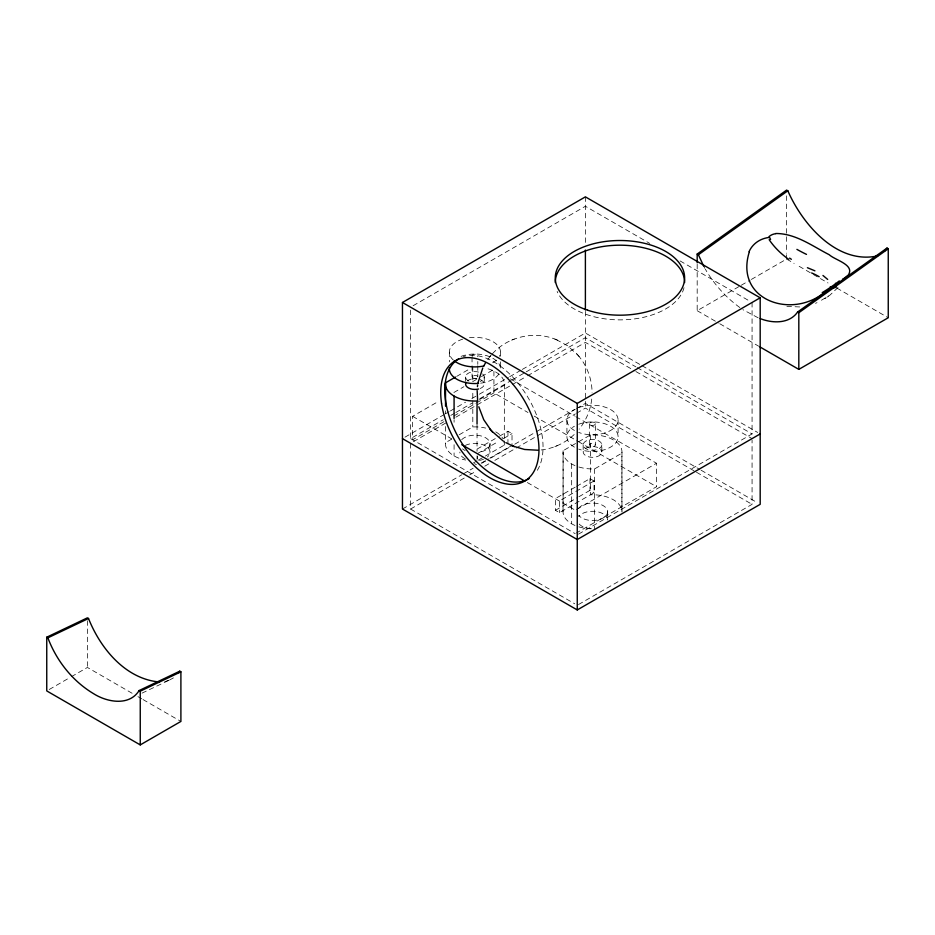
<?xml version="1.0" encoding="UTF-8"?>
<svg xmlns="http://www.w3.org/2000/svg" width="935" height="935" viewBox="0 0 935 935"><rect width="100%" height="100%" fill="white"/><g stroke="black" fill="none" stroke-linecap="round" stroke-linejoin="round"><path stroke-width="0.7" stroke-dasharray="4.67 3.51" d="M445.457 413.702L445.457 410.851M563.045 511.515L563.069 452.622M591.726 399.07C590.546 410.033 586.093 420.598 579.151 429.153M487.731 359.519L491.366 354.973M489.998 356.539L491.085 355.3M838.017 287.501L829.906 295.168L818.464 302.028M492.418 353.757C508.032 336.507 534.551 330.534 556.021 339.534M574.183 434.518C565.243 443.026 553.52 448.531 541.26 449.945M824.904 298.616L826.213 297.739M827.171 297.085L828.574 296.15M173.419 677.898L169.667 679.955M413.106 305.733L585.392 206.261L649.79 243.439M456.689 376.384L470.317 368.507M443.891 421.732L412.615 439.789L412.615 416.32L438.889 401.15M453.896 392.49L463.9 386.704M472.654 381.655L476.418 379.493M481.42 376.595L493.925 369.383L493.925 392.852L527.959 412.499M404.984 437.159L444.09 414.579M445.352 413.854L449.139 411.669M450.401 410.933L465.536 402.202M471.848 398.555L478.159 394.909M479.41 394.184L508.43 377.436M509.692 376.7L521.052 370.143M522.314 369.418L585.392 333L640.72 364.942M410.582 310.104L410.582 438.62L443.283 419.733M450.834 415.385L454.597 413.2M455.859 412.475L472.21 403.043M479.748 398.684L511.2 380.533M512.45 379.809L525.026 372.539M526.288 371.814L585.392 337.699L635.894 366.859M479.515 399.584L504.304 385.267A29.464 17.005 0 0 0 485.674 368.215M453.896 415.958L475.167 403.686M476.418 402.962L493.925 392.852M445.796 422.982L410.582 443.307L410.582 509.026L574.733 603.8M455.859 417.174L475.985 405.556M477.236 404.832L511.2 385.22M512.45 384.495L526.288 376.513M527.539 375.788L585.392 342.385L634.631 370.821M451.734 439.099L445.527 442.676A29.464 17.005 0 0 0 465.677 460.043M459.167 434.798L472.806 426.933A29.464 17.005 0 0 1 485.674 428.066M697.183 264.219L697.183 310.7L740.017 285.981M741.268 285.245L750.092 280.161M751.354 279.436L786.615 259.065L794.142 263.413M49.216 689.504L70.16 677.408M71.387 676.695L87.399 667.45L132.887 693.712M477.037 449.127L498.11 436.961M499.348 436.248L507.95 431.28L512.018 433.63L512.018 445.364L489.8 458.185M477.458 453.58L498.437 441.46M503.381 438.62L512.018 433.63M473.391 462.965L477.037 460.861M478.276 460.149L504.304 445.118A29.464 17.005 0 0 0 504.362 443.202M481.163 463.176L488.561 458.898M402.459 509.026L461.75 474.793M463.012 474.068L473.11 468.236M481.934 463.141L485.721 460.955M490.77 458.045L509.692 447.117M514.741 444.207L534.925 432.543M536.187 431.818L575.294 409.238M576.556 408.513L585.392 403.406L699.836 469.487M410.582 509.026L464.66 477.808M469.697 474.898L475.985 471.275M484.786 466.191L489.811 463.281M494.849 460.382L514.963 448.765M516.225 448.04L536.351 436.423M537.602 435.698L575.329 413.913M576.591 413.188L585.392 408.104L695.243 471.532M574.978 525.458A29.464 17.005 0 0 1 563.115 510.557L563.115 450.717L590.382 434.962A29.464 17.005 0 0 1 621.892 453.159L621.892 509.271M578.87 467.009A29.464 17.005 0 0 0 594.625 468.902L621.892 453.159M575.154 487.182L555.413 498.577L555.413 510.323L559.481 512.66L594.029 492.71L594.029 480.976L589.962 478.638L576.392 486.469M594.029 480.976L559.481 500.926L559.481 512.66M555.413 510.323L577.62 497.49M578.858 496.777L589.962 490.372L594.029 492.71M576.474 509.481L656.534 463.257L656.534 486.726L576.474 532.95M578.52 534.119L752.067 433.922L752.067 302.484M578.52 604.536L752.067 504.339L752.067 440.081M142.015 693.139L170.965 679.348M815.519 303.291L817.015 302.683M511.574 340.165L512.847 339.65M513.128 339.534L514.308 339.054M554.841 446.638L556.021 446.159M556.302 446.042L557.576 445.527M169.001 680.236L166.196 681.136M164.735 681.463L165.472 681.311M799.717 306.949L784.933 306.318M556.302 339.65L567.51 345.716L577.783 354.973M554.841 339.054L557.576 340.165M758.156 317.807L742.893 309.66M799.168 266.311L828.024 282.978M836.802 288.038L888.25 317.748M680.096 260.935L750.805 301.76M697.183 310.7L718.512 323.019M719.775 323.744L758.671 346.195M641.983 365.667L757.677 432.473M637.156 367.584L752.067 433.922M635.894 371.546L752.067 438.62M701.086 470.212L757.677 502.878M696.505 472.257L752.067 504.339M510.311 378.839L574.593 415.958M575.855 416.683L656.534 463.257M534.259 416.133L577.117 440.876M578.379 441.612L656.534 486.726M412.615 416.32L451.699 438.877M527.328 482.542L575.224 510.194M474.407 463.55L476.441 464.73M410.582 438.62L575.224 533.675M137.948 696.633L141.734 698.819M142.997 699.544L180.899 721.434M739.854 307.557C725.805 297.388 714.024 284.135 705.317 269.14M578.064 355.3C587.063 365.585 592.065 379.189 592.065 392.852M576.731 353.757L579.151 356.539M704.312 267.352L704.803 268.24M786.615 195.847L786.615 253.315M786.615 254.752L786.615 259.065M621.962 452.201L621.962 512.053M618.093 420.014L618.093 436.68M607.598 511.784L607.598 520A15.089 8.707 0 0 0 595.572 511.468A15.089 8.707 0 0 0 578.66 516.541M601.848 444.896A9.338 5.388 0 0 1 587.834 449.56A9.338 5.388 0 0 1 587.834 440.221A9.338 5.388 0 0 1 601.848 444.896L601.848 451.932A9.338 5.388 0 0 1 587.834 456.607A9.338 5.388 0 0 1 587.834 447.269A9.338 5.388 0 0 1 601.848 451.932M595.385 423.765A2.875 1.66 0 0 1 591.072 425.203A2.875 1.66 0 0 1 591.072 422.328A2.875 1.66 0 0 1 595.385 423.765L595.385 444.896A2.875 1.66 0 0 1 591.072 446.334A2.875 1.66 0 0 1 591.072 443.459A2.875 1.66 0 0 1 595.385 444.896M594.625 468.902L594.625 528.754M590.382 434.962L590.382 494.814A29.464 17.005 0 0 1 621.95 511.094M589.962 478.638L589.962 490.372M589.634 423.765L589.634 444.896M585.392 196.864L585.392 244.654M585.392 311.402L585.392 408.104M583.159 444.896L583.159 451.932M571.671 463.959L571.671 523.81M566.926 420.014L566.926 436.68M507.95 431.28L507.95 443.015M504.374 384.308L504.304 445.118M500.505 352.121L500.505 356.293M500.505 361.845L500.505 368.787M490.01 443.891L490.01 452.108M484.26 377.004L484.26 384.051M477.797 361.518L477.797 364.334M477.797 365.737L477.797 377.004M477.458 456.186L477.458 458.793M477.037 425.074L477.037 451.325M477.037 455.731L477.037 459.401M472.806 367.081L472.806 382.041M472.806 393.261L472.806 399.502M472.806 400.741L472.806 426.933M472.046 357.287L472.046 364.334M472.046 365.737L472.046 377.004M465.572 377.004L465.572 381.235M454.083 419.768L454.083 422.258M454.083 444.709L454.083 455.929M449.338 352.121L449.338 361.845M445.457 426.535L445.457 443.634M87.399 620.758L87.399 667.45M463.292 356.644A69.471 40.111 60 0 1 465.805 355.931M469.662 355.335A69.471 40.111 60 0 1 529.49 400.075A69.471 40.111 60 0 1 535.404 472.993M684.011 287.664A64.679 37.342 0 0 1 623.259 319.828A64.679 37.342 0 0 1 557.131 291.428M578.672 424.256A25.584 14.773 0 0 1 611.841 427.003A25.584 14.773 0 0 1 611.841 446.346A25.584 14.773 0 0 1 578.672 449.104M574.417 447.129A25.584 14.773 0 0 1 574.417 426.231M578.672 407.59A25.584 14.773 0 0 1 611.841 410.336A25.584 14.773 0 0 1 611.841 429.691A25.584 14.773 0 0 1 578.672 432.438M574.417 430.462A25.584 14.773 0 0 1 574.417 409.565M590.943 528.661A15.089 8.707 0 0 1 578.66 523.46M578.66 508.324A15.089 8.707 0 0 1 601.754 504.9A15.089 8.707 0 0 1 601.754 518.668A15.089 8.707 0 0 1 578.66 515.243M591.306 528.778A29.464 17.005 0 0 1 578.87 526.861M574.978 465.607A29.464 17.005 0 0 1 563.115 450.717M461.084 356.364A25.584 14.773 0 0 1 487.976 356.083A25.584 14.773 0 0 1 500.435 369.839M498.893 373.953A25.584 14.773 0 0 1 480.356 383.221M469.475 337.699A25.584 14.773 0 0 1 499.465 356.293M496.438 360.115A25.584 14.773 0 0 1 491.67 363.294M453.393 360.115A25.584 14.773 0 0 1 462.661 339.16M476.757 378.278A2.875 1.66 0 0 1 472.549 377.939A2.875 1.66 0 0 1 473.531 375.554A2.875 1.66 0 0 1 477.563 376.349M472.28 356.539A2.875 1.66 0 0 1 474.922 354.225A2.875 1.66 0 0 1 477.563 356.539M465.244 445.422A15.089 8.707 0 0 1 485.078 445.668A15.089 8.707 0 0 1 487.357 457.051M483.465 459.295A15.089 8.707 0 0 1 479.491 460.417M465.244 458.804A15.089 8.707 0 0 1 459.833 452.108M461.726 439.672A15.089 8.707 0 0 1 486.597 438.375A15.089 8.707 0 0 1 479.491 452.201M465.244 450.588A15.089 8.707 0 0 1 462.486 448.835M480.216 379.598A9.338 5.388 0 0 1 480.216 388.492M467.219 380.989A9.338 5.388 0 0 1 476.838 378.768M482.612 373.953A9.338 5.388 0 0 1 480.216 381.445M468.938 381.141A9.338 5.388 0 0 1 467.219 373.953A9.338 5.388 0 0 1 479.456 372.294M495.749 431.865A29.464 17.005 0 0 1 502.89 438.562"/><path stroke-width="1.4" d="M477.154 390.55L477.633 400.683M477.434 386.623L477.633 385.01M842.634 280.149L843.125 279.226L842.435 280.897M477.984 382.742L482.776 367.958M749.321 251.866C734.419 299.083 789.818 319.349 823.326 293.286M483.746 365.982L485.639 362.675M159.266 681.989C125.337 678.915 100.349 648.341 88.521 618.491L87.399 617.836L46.75 637.202L46.75 690.918L140.25 744.903L180.899 721.434L180.899 671.821L179.789 671.178L178.784 672.662M179.789 671.178L139.128 690.544C129.287 706.451 106.906 702.208 93.5 693.63C72.474 681.054 56.462 660.683 47.872 637.845L46.75 637.202M759.921 346.92L798.817 369.383L888.25 317.748L888.25 248.768L887.034 248.067L797.602 312.021C789.362 324.024 772.31 323.44 760.155 318.566M887.034 248.067L886.322 249.037M885.164 250.405L884.346 251.258M848.092 275.322C855.572 264.85 834.99 260.175 829.24 254.729C812.293 246.057 795.428 233.329 775.664 233.505M697.183 262.77L697.183 254.051L786.615 190.097L787.831 190.798C802.323 224.003 836.544 264.184 876.749 256.085M697.183 254.051L698.398 254.752L787.831 190.798M798.817 369.383L798.817 312.722L888.25 248.768M402.459 302.484L585.392 196.864L760.19 297.798L760.19 504.339L577.257 609.947L402.459 509.026L402.459 302.484L577.257 403.406L760.19 297.798M445.527 406.176L445.527 382.824L455.45 377.097M760.19 433.922L577.257 539.542L402.459 438.62M47.872 637.845L88.521 618.491M139.128 690.544L140.25 691.187L180.899 671.821M877.451 255.793L878.14 255.5M513.128 446.159L524.64 449.478L537.929 450.226M836.03 284.918L835.387 284.707M505.835 442.641L512.847 446.042M511.574 445.527L514.308 446.638M807.408 267.714L814.911 270.823M797.602 312.021L798.817 312.722M461.785 444.698L524.804 481.093M791.384 259.299L789.631 258.107M503.018 440.888L491.366 430.731M822.964 275.474L827.685 279.425M478.802 406.783L483.746 419.71L491.085 430.404M489.998 429.153L492.418 431.935M770.592 239.43L769.131 236.508A15.813 13.429 38.9 0 1 775.711 233.692M703.821 266.452L698.398 254.752M585.392 250.066L585.392 309.941M577.257 403.406L577.257 609.947M477.037 424.069L477.037 401.01A29.464 17.005 0 0 1 445.527 382.824M454.083 396.078L454.083 418.518M140.25 691.187L140.25 744.903M847.577 275.533A15.813 2.77 -29.6 0 1 842.669 279.296M749.04 251.714A33.309 27.851 36.8 0 1 768.991 237.432M839.303 280.909A33.122 4.768 -30.7 0 1 822.216 292.632M835.89 283.515A51.694 14.621 60.5 0 1 835.422 283.317M836.474 286.94A52.757 14.598 64.9 0 1 830.28 286.706M811.662 272.973A38.37 17.742 9.7 0 1 819.177 276.748M806.484 254.378A52.757 16.83 29.5 0 1 796.912 249.376M788.754 259.381A51.694 31.72 35.6 0 1 769.154 239.676M529.28 478.451A69.471 40.111 60 0 1 459.833 439.812A69.471 40.111 60 0 1 458.559 358.876M555.273 282.534A64.679 37.342 0 0 1 619.94 245.192A64.679 37.342 0 0 1 684.619 282.534M478.556 383.408A25.584 14.773 0 0 1 449.396 367.735M483.862 365.971A25.584 14.773 0 0 1 454.433 360.98M478.626 388.995A9.338 5.388 0 0 1 468.657 388.048A9.338 5.388 0 0 1 466.016 382.415M504.035 441.308A29.464 17.005 0 0 1 504.245 442.255M441.542 403.371A69.471 40.111 60 0 0 521.707 482.577A69.471 40.111 60 0 0 506.326 377.085A69.471 40.111 60 0 0 441.542 403.371M587.612 310.186A64.679 37.342 0 0 0 684.619 277.847A64.679 37.342 0 0 0 587.612 245.508A64.679 37.342 0 0 0 587.612 310.186"/></g></svg>
